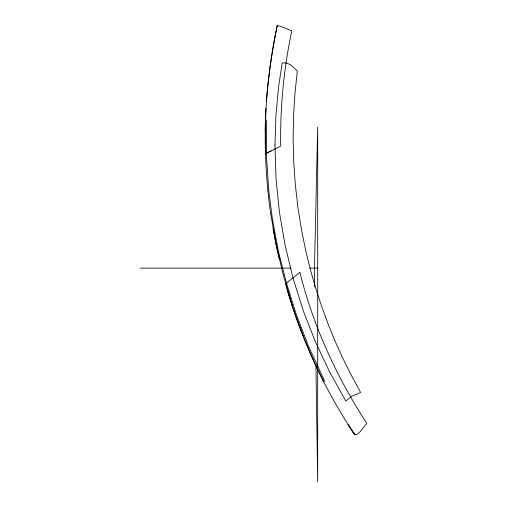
<?xml version="1.0" encoding="UTF-8"?>
<svg xmlns="http://www.w3.org/2000/svg" width="507" height="507" viewBox="0 0 507 507"><rect width="100%" height="100%" fill="white"/><g stroke="black" fill="none" stroke-linecap="round" stroke-linejoin="round"><path stroke-width="0.76" d="M265.212 131.072C265.611 95.608 270.06 60.263 277.234 25.553L280.567 26.275L291.779 30.883C283.736 68.718 280.041 107.446 280.713 146.117L265.37 153.849L265.326 123.797M265.896 118.283L265.573 119.189C264.521 150.573 266.181 182.032 270.586 213.124M265.364 123.48L266.004 108.295M266.473 101.229C268.38 75.803 272.037 50.516 277.234 25.553L277.563 25.939M286.214 284.319L285.663 284.345L288.001 281.898L299.891 272.341C313.18 326.077 336.629 377.024 366.783 423.339C364.736 424.904 356.091 440.114 353.842 432.503M265.364 153.817L271.15 150.839M324.265 381.378L323.631 381.448C308.978 352.352 296.868 321.989 287.659 290.739M140.217 268.121L290.872 268.121M309.802 268.121L317.693 268.121M323.567 381.41L324.36 380.478L308.839 347.054L296.342 314.606L286.48 283.217L278.577 251.992L272.525 219.924L268.653 189.485L266.435 155.174L266.39 120.755L265.573 119.189M354.127 433.834L348.1 424.517L354.507 434.448C323.973 388.387 300.467 337.611 285.663 284.345M303.554 336.844L297.799 321.666M292.634 306.748L283.274 275.054M270.649 213.358L275.985 244.019L283.438 275.662M276.125 244.532L279.382 259.464M273.058 228.6L275.985 244.019M314.739 287.101L314.454 268.121L317.693 127.105L317.693 481.65L315.918 364.603M274.971 145.053L276.074 179.269L279.414 212.129L285.067 245.109L293.04 278.147L303.287 310.823L315.246 341.471L329.233 371.168L345.806 401.024L351.845 396.252L360.616 392.45L350.857 374.381L342.808 358.234L335.355 341.769L328.498 325.031L321.837 306.95L315.842 288.673L310.518 270.149L306.133 252.499L301.45 229.696L297.951 207.674L295.27 184.142L293.724 161.758L293.141 139.387L293.566 115.767L294.947 93.32L297.336 71.037L291.031 65.137L288.179 63.629L285.13 62.862L282.196 62.982L278.597 86.71L275.903 115.805L274.971 145.053"/></g></svg>
